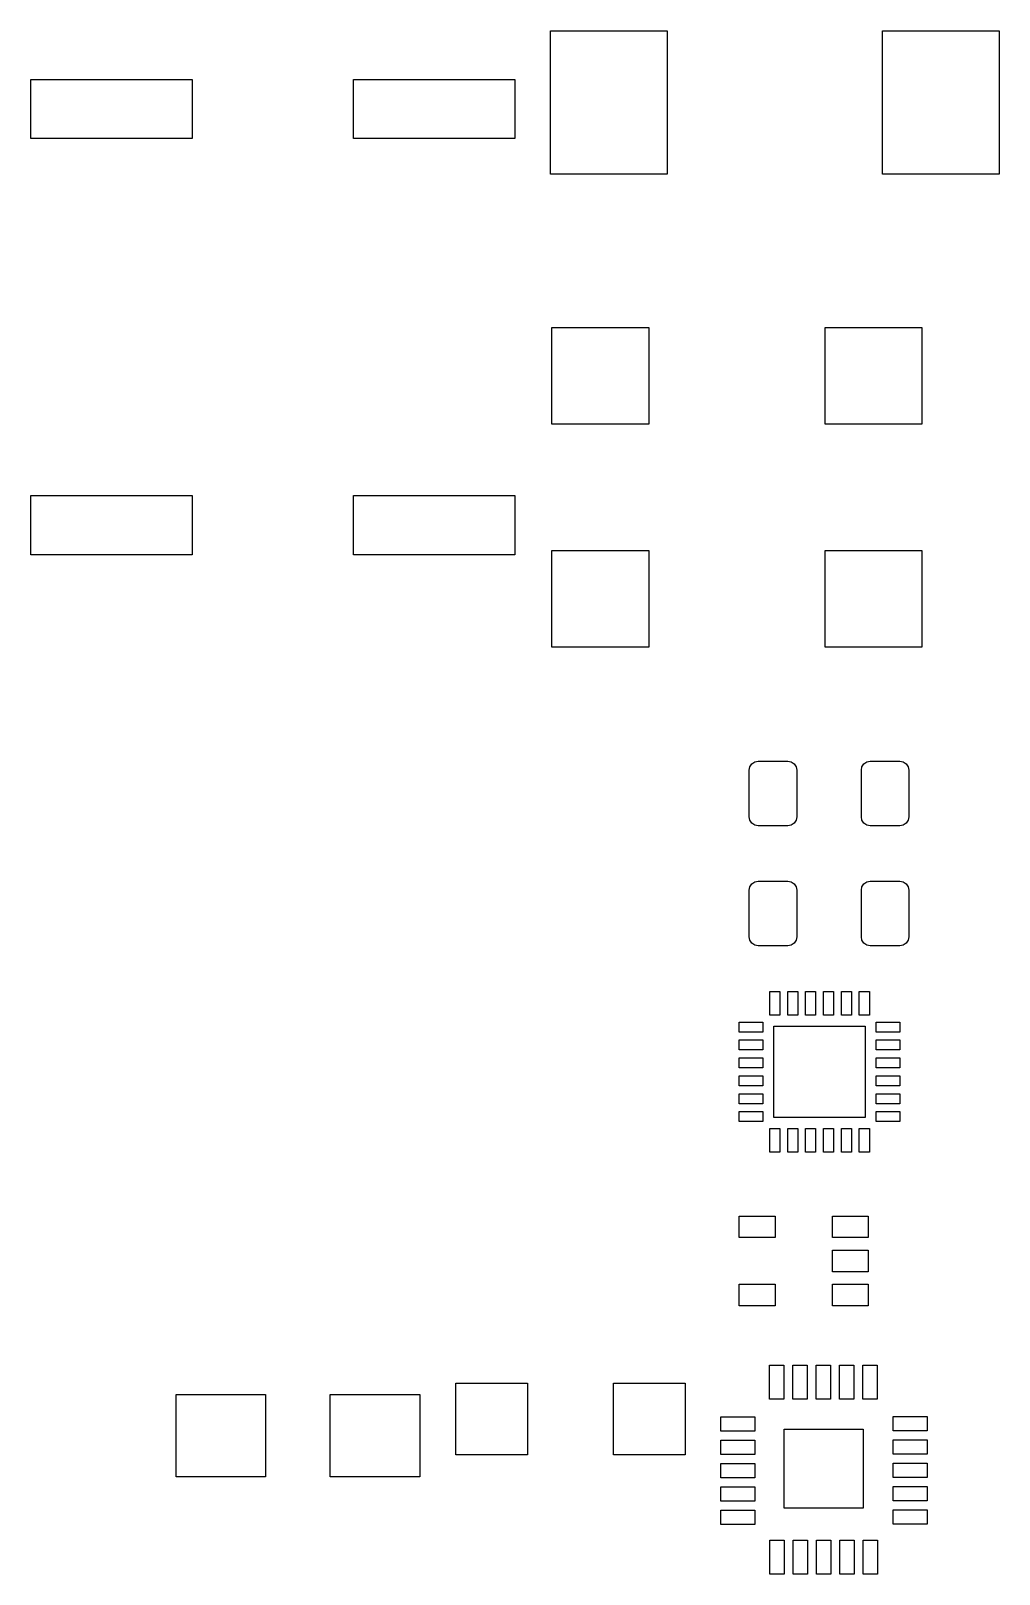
# Model space of a CAD drawing. Header units: inches. Extents: x 8.5 to 12.64, y -5.55 to -2.16.
# Drawn here: x 9.341 to 10.404, y -3.963 to -2.268 of the extents above; entities that cross this region are included whole.
import ezdxf

# ---------------------------------------------------------------- set-up
doc = ezdxf.new("R2010")
doc.units = ezdxf.units.IN
doc.header["$MEASUREMENT"] = 0
doc.layers.add('F.Paste', color=253, linetype='CONTINUOUS', true_color=0xb4a09a)

msp = doc.modelspace()

# ---------------------------------------------------------------- linework, layer by layer
at = {"layer": 'F.Paste', "linetype": 'CONTINUOUS'}
for p, q in [((9.9114, -2.4256), (9.9114, -2.2681)), ((9.9114, -2.2681), (10.0394, -2.2681)), ((10.0394, -2.2681), (10.0394, -2.4256)), ((10.276, -2.4256), (10.276, -2.2681)), ((10.276, -2.2681), (10.4039, -2.2681)), ((10.4039, -2.2681), (10.4039, -2.4256)), ((9.3406, -2.3864), (9.3406, -2.3215)), ((9.3406, -2.3215), (9.5177, -2.3215)), ((9.5177, -2.3215), (9.5177, -2.3864)), ((9.6949, -2.3864), (9.6949, -2.3215)), ((9.6949, -2.3215), (9.872, -2.3215)), ((9.872, -2.3215), (9.872, -2.3864)), ((9.5177, -2.3864), (9.3406, -2.3864)), ((9.872, -2.3864), (9.6949, -2.3864)), ((10.0394, -2.4256), (9.9114, -2.4256)), ((10.4039, -2.4256), (10.276, -2.4256)), ((9.9128, -2.7), (9.9128, -2.5937)), ((9.9128, -2.5937), (10.0191, -2.5937)), ((10.0191, -2.5937), (10.0191, -2.7)), ((10.2128, -2.7), (10.2128, -2.5937)), ((10.2128, -2.5937), (10.3191, -2.5937)), ((10.3191, -2.5937), (10.3191, -2.7)), ((10.0191, -2.7), (9.9128, -2.7)), ((10.3191, -2.7), (10.2128, -2.7)), ((9.3406, -2.8435), (9.3406, -2.7785)), ((9.3406, -2.7785), (9.5177, -2.7785)), ((9.5177, -2.7785), (9.5177, -2.8435)), ((9.6949, -2.8435), (9.6949, -2.7785)), ((9.6949, -2.7785), (9.872, -2.7785)), ((9.872, -2.7785), (9.872, -2.8435)), ((9.5177, -2.8435), (9.3406, -2.8435)), ((9.872, -2.8435), (9.6949, -2.8435)), ((9.9128, -2.9449), (9.9128, -2.8386)), ((9.9128, -2.8386), (10.0191, -2.8386)), ((10.0191, -2.8386), (10.0191, -2.9449)), ((10.2128, -2.9449), (10.2128, -2.8386)), ((10.2128, -2.8386), (10.3191, -2.8386)), ((10.3191, -2.8386), (10.3191, -2.9449)), ((10.0191, -2.9449), (9.9128, -2.9449)), ((10.3191, -2.9449), (10.2128, -2.9449)), ((10.1295, -3.0799), (10.1303, -3.0762)), ((10.1295, -3.1311), (10.1295, -3.0799)), ((10.1303, -3.0762), (10.1324, -3.073)), ((10.1324, -3.073), (10.1356, -3.0708)), ((10.1356, -3.0708), (10.1394, -3.0701)), ((10.1394, -3.0701), (10.1719, -3.0701)), ((10.1719, -3.0701), (10.1756, -3.0708)), ((10.1756, -3.0708), (10.1788, -3.073)), ((10.1788, -3.073), (10.1809, -3.0762)), ((10.1809, -3.0762), (10.1817, -3.0799)), ((10.1817, -3.0799), (10.1817, -3.1311)), ((10.2526, -3.0799), (10.2533, -3.0762)), ((10.2526, -3.1311), (10.2526, -3.0799)), ((10.2533, -3.0762), (10.2554, -3.073)), ((10.2554, -3.073), (10.2586, -3.0708)), ((10.2586, -3.0708), (10.2624, -3.0701)), ((10.2624, -3.0701), (10.2949, -3.0701)), ((10.2949, -3.0701), (10.2986, -3.0708)), ((10.2986, -3.0708), (10.3018, -3.073)), ((10.3018, -3.073), (10.304, -3.0762)), ((10.304, -3.0762), (10.3047, -3.0799)), ((10.3047, -3.0799), (10.3047, -3.1311)), ((10.1303, -3.1349), (10.1295, -3.1311)), ((10.1324, -3.1381), (10.1303, -3.1349)), ((10.1809, -3.1349), (10.1788, -3.1381)), ((10.1817, -3.1311), (10.1809, -3.1349)), ((10.2533, -3.1349), (10.2526, -3.1311)), ((10.2554, -3.1381), (10.2533, -3.1349)), ((10.304, -3.1349), (10.3018, -3.1381)), ((10.3047, -3.1311), (10.304, -3.1349)), ((10.1356, -3.1402), (10.1324, -3.1381)), ((10.1394, -3.1409), (10.1356, -3.1402)), ((10.1719, -3.1409), (10.1394, -3.1409)), ((10.1756, -3.1402), (10.1719, -3.1409)), ((10.1788, -3.1381), (10.1756, -3.1402)), ((10.2586, -3.1402), (10.2554, -3.1381)), ((10.2624, -3.1409), (10.2586, -3.1402)), ((10.2949, -3.1409), (10.2624, -3.1409)), ((10.2986, -3.1402), (10.2949, -3.1409)), ((10.3018, -3.1381), (10.2986, -3.1402)), ((10.1324, -3.2049), (10.1356, -3.2027)), ((10.1356, -3.2027), (10.1394, -3.202)), ((10.1394, -3.202), (10.1719, -3.202)), ((10.1719, -3.202), (10.1756, -3.2027)), ((10.1756, -3.2027), (10.1788, -3.2049)), ((10.2554, -3.2049), (10.2586, -3.2027)), ((10.2586, -3.2027), (10.2624, -3.202)), ((10.2624, -3.202), (10.2949, -3.202)), ((10.2949, -3.202), (10.2986, -3.2027)), ((10.2986, -3.2027), (10.3018, -3.2049)), ((10.1295, -3.2118), (10.1303, -3.208)), ((10.1295, -3.263), (10.1295, -3.2118)), ((10.1303, -3.208), (10.1324, -3.2049)), ((10.1788, -3.2049), (10.1809, -3.208)), ((10.1809, -3.208), (10.1817, -3.2118)), ((10.1817, -3.2118), (10.1817, -3.263)), ((10.2526, -3.2118), (10.2533, -3.208)), ((10.2526, -3.263), (10.2526, -3.2118)), ((10.2533, -3.208), (10.2554, -3.2049)), ((10.3018, -3.2049), (10.304, -3.208)), ((10.304, -3.208), (10.3047, -3.2118)), ((10.3047, -3.2118), (10.3047, -3.263)), ((10.1303, -3.2668), (10.1295, -3.263)), ((10.1324, -3.27), (10.1303, -3.2668)), ((10.1356, -3.2721), (10.1324, -3.27)), ((10.1788, -3.27), (10.1756, -3.2721)), ((10.1809, -3.2668), (10.1788, -3.27)), ((10.1817, -3.263), (10.1809, -3.2668)), ((10.2533, -3.2668), (10.2526, -3.263)), ((10.2554, -3.27), (10.2533, -3.2668)), ((10.2586, -3.2721), (10.2554, -3.27)), ((10.3018, -3.27), (10.2986, -3.2721)), ((10.304, -3.2668), (10.3018, -3.27)), ((10.3047, -3.263), (10.304, -3.2668)), ((10.1394, -3.2728), (10.1356, -3.2721)), ((10.1719, -3.2728), (10.1394, -3.2728)), ((10.1756, -3.2721), (10.1719, -3.2728)), ((10.2624, -3.2728), (10.2586, -3.2721)), ((10.2949, -3.2728), (10.2624, -3.2728)), ((10.2986, -3.2721), (10.2949, -3.2728)), ((10.152, -3.349), (10.152, -3.323)), ((10.152, -3.323), (10.163, -3.323)), ((10.163, -3.323), (10.163, -3.349)), ((10.1717, -3.349), (10.1717, -3.323)), ((10.1717, -3.323), (10.1827, -3.323)), ((10.1827, -3.323), (10.1827, -3.349)), ((10.1913, -3.349), (10.1913, -3.323)), ((10.1913, -3.323), (10.2024, -3.323)), ((10.2024, -3.323), (10.2024, -3.349)), ((10.211, -3.349), (10.211, -3.323)), ((10.211, -3.323), (10.222, -3.323)), ((10.222, -3.323), (10.222, -3.349)), ((10.2307, -3.349), (10.2307, -3.323)), ((10.2307, -3.323), (10.2417, -3.323)), ((10.2417, -3.323), (10.2417, -3.349)), ((10.2504, -3.349), (10.2504, -3.323)), ((10.2504, -3.323), (10.2614, -3.323)), ((10.2614, -3.323), (10.2614, -3.349)), ((10.163, -3.349), (10.152, -3.349)), ((10.1827, -3.349), (10.1717, -3.349)), ((10.2024, -3.349), (10.1913, -3.349)), ((10.222, -3.349), (10.211, -3.349)), ((10.2417, -3.349), (10.2307, -3.349)), ((10.2614, -3.349), (10.2504, -3.349)), ((10.1185, -3.3675), (10.1185, -3.3565)), ((10.1185, -3.3565), (10.1445, -3.3565)), ((10.1445, -3.3675), (10.1185, -3.3675)), ((10.1445, -3.3565), (10.1445, -3.3675)), ((10.1565, -3.4614), (10.1565, -3.361)), ((10.1565, -3.361), (10.2569, -3.361)), ((10.2569, -3.361), (10.2569, -3.4614)), ((10.2689, -3.3675), (10.2689, -3.3565)), ((10.2689, -3.3565), (10.2949, -3.3565)), ((10.2949, -3.3675), (10.2689, -3.3675)), ((10.2949, -3.3565), (10.2949, -3.3675)), ((10.1185, -3.3872), (10.1185, -3.3762)), ((10.1185, -3.3762), (10.1445, -3.3762)), ((10.1445, -3.3872), (10.1185, -3.3872)), ((10.1445, -3.3762), (10.1445, -3.3872)), ((10.2689, -3.3872), (10.2689, -3.3762)), ((10.2689, -3.3762), (10.2949, -3.3762)), ((10.2949, -3.3872), (10.2689, -3.3872)), ((10.2949, -3.3762), (10.2949, -3.3872)), ((10.1185, -3.4069), (10.1185, -3.3959)), ((10.1185, -3.3959), (10.1445, -3.3959)), ((10.1445, -3.3959), (10.1445, -3.4069)), ((10.2689, -3.4069), (10.2689, -3.3959)), ((10.2689, -3.3959), (10.2949, -3.3959)), ((10.2949, -3.3959), (10.2949, -3.4069)), ((10.1445, -3.4069), (10.1185, -3.4069)), ((10.1185, -3.4266), (10.1185, -3.4156)), ((10.1185, -3.4156), (10.1445, -3.4156)), ((10.1445, -3.4156), (10.1445, -3.4266)), ((10.2949, -3.4069), (10.2689, -3.4069)), ((10.2689, -3.4266), (10.2689, -3.4156)), ((10.2689, -3.4156), (10.2949, -3.4156)), ((10.2949, -3.4156), (10.2949, -3.4266)), ((10.1445, -3.4266), (10.1185, -3.4266)), ((10.1185, -3.4463), (10.1185, -3.4352)), ((10.1185, -3.4352), (10.1445, -3.4352)), ((10.1445, -3.4352), (10.1445, -3.4463)), ((10.2949, -3.4266), (10.2689, -3.4266)), ((10.2689, -3.4463), (10.2689, -3.4352)), ((10.2689, -3.4352), (10.2949, -3.4352)), ((10.2949, -3.4352), (10.2949, -3.4463)), ((10.1445, -3.4463), (10.1185, -3.4463)), ((10.1185, -3.4659), (10.1185, -3.4549)), ((10.1185, -3.4549), (10.1445, -3.4549)), ((10.1445, -3.4549), (10.1445, -3.4659)), ((10.2949, -3.4463), (10.2689, -3.4463)), ((10.2689, -3.4659), (10.2689, -3.4549)), ((10.2689, -3.4549), (10.2949, -3.4549)), ((10.2949, -3.4549), (10.2949, -3.4659)), ((10.1445, -3.4659), (10.1185, -3.4659)), ((10.152, -3.4994), (10.152, -3.4734)), ((10.152, -3.4734), (10.163, -3.4734)), ((10.2569, -3.4614), (10.1565, -3.4614)), ((10.163, -3.4734), (10.163, -3.4994)), ((10.1717, -3.4994), (10.1717, -3.4734)), ((10.1717, -3.4734), (10.1827, -3.4734)), ((10.1827, -3.4734), (10.1827, -3.4994)), ((10.1913, -3.4994), (10.1913, -3.4734)), ((10.1913, -3.4734), (10.2024, -3.4734)), ((10.2024, -3.4734), (10.2024, -3.4994)), ((10.211, -3.4994), (10.211, -3.4734)), ((10.211, -3.4734), (10.222, -3.4734)), ((10.222, -3.4734), (10.222, -3.4994)), ((10.2307, -3.4994), (10.2307, -3.4734)), ((10.2307, -3.4734), (10.2417, -3.4734)), ((10.2417, -3.4734), (10.2417, -3.4994)), ((10.2504, -3.4994), (10.2504, -3.4734)), ((10.2504, -3.4734), (10.2614, -3.4734)), ((10.2614, -3.4734), (10.2614, -3.4994)), ((10.2949, -3.4659), (10.2689, -3.4659)), ((10.163, -3.4994), (10.152, -3.4994)), ((10.1827, -3.4994), (10.1717, -3.4994)), ((10.2024, -3.4994), (10.1913, -3.4994)), ((10.222, -3.4994), (10.211, -3.4994)), ((10.2417, -3.4994), (10.2307, -3.4994)), ((10.2614, -3.4994), (10.2504, -3.4994)), ((10.1185, -3.5933), (10.1185, -3.5697)), ((10.1185, -3.5697), (10.1579, -3.5697)), ((10.1579, -3.5697), (10.1579, -3.5933)), ((10.2209, -3.5933), (10.2209, -3.5697)), ((10.2209, -3.5697), (10.2602, -3.5697)), ((10.2602, -3.5697), (10.2602, -3.5933)), ((10.1579, -3.5933), (10.1185, -3.5933)), ((10.2602, -3.5933), (10.2209, -3.5933)), ((10.2209, -3.6307), (10.2209, -3.6071)), ((10.2209, -3.6071), (10.2602, -3.6071)), ((10.2602, -3.6071), (10.2602, -3.6307)), ((10.2602, -3.6307), (10.2209, -3.6307)), ((10.1185, -3.6681), (10.1185, -3.6445)), ((10.1185, -3.6445), (10.1579, -3.6445)), ((10.1579, -3.6445), (10.1579, -3.6681)), ((10.2209, -3.6681), (10.2209, -3.6445)), ((10.2209, -3.6445), (10.2602, -3.6445)), ((10.2602, -3.6445), (10.2602, -3.6681)), ((10.1579, -3.6681), (10.1185, -3.6681)), ((10.2602, -3.6681), (10.2209, -3.6681)), ((10.1518, -3.7707), (10.1518, -3.7333)), ((10.1518, -3.7333), (10.1675, -3.7333)), ((10.1675, -3.7333), (10.1675, -3.7707)), ((10.1774, -3.7707), (10.1774, -3.7333)), ((10.1774, -3.7333), (10.1931, -3.7333)), ((10.1931, -3.7333), (10.1931, -3.7707)), ((10.203, -3.7707), (10.203, -3.7333)), ((10.203, -3.7333), (10.2187, -3.7333)), ((10.2187, -3.7333), (10.2187, -3.7707)), ((10.2285, -3.7707), (10.2285, -3.7333)), ((10.2285, -3.7333), (10.2443, -3.7333)), ((10.2443, -3.7333), (10.2443, -3.7707)), ((10.2541, -3.7707), (10.2541, -3.7333)), ((10.2541, -3.7333), (10.2699, -3.7333)), ((10.2699, -3.7333), (10.2699, -3.7707)), ((9.8071, -3.8319), (9.8071, -3.7531)), ((9.8071, -3.7531), (9.8858, -3.7531)), ((9.8858, -3.7531), (9.8858, -3.8319)), ((9.9803, -3.8319), (9.9803, -3.7531)), ((9.9803, -3.7531), (10.0591, -3.7531)), ((10.0591, -3.7531), (10.0591, -3.8319)), ((9.5, -3.8559), (9.5, -3.7654)), ((9.5, -3.7654), (9.5984, -3.7654)), ((9.5984, -3.7654), (9.5984, -3.8559)), ((9.6693, -3.8559), (9.6693, -3.7654)), ((9.6693, -3.7654), (9.7677, -3.7654)), ((9.7677, -3.7654), (9.7677, -3.8559)), ((10.1675, -3.7707), (10.1518, -3.7707)), ((10.1931, -3.7707), (10.1774, -3.7707)), ((10.2187, -3.7707), (10.203, -3.7707)), ((10.2443, -3.7707), (10.2285, -3.7707)), ((10.2699, -3.7707), (10.2541, -3.7707)), ((10.0984, -3.8059), (10.0984, -3.7902)), ((10.0984, -3.7902), (10.1358, -3.7902)), ((10.1358, -3.7902), (10.1358, -3.8059)), ((10.2874, -3.8055), (10.2874, -3.7898)), ((10.2874, -3.7898), (10.3248, -3.7898)), ((10.3248, -3.7898), (10.3248, -3.8055)), ((10.1358, -3.8059), (10.0984, -3.8059)), ((10.1679, -3.8902), (10.1679, -3.8035)), ((10.1679, -3.8035), (10.2545, -3.8035)), ((10.2545, -3.8035), (10.2545, -3.8902)), ((10.3248, -3.8055), (10.2874, -3.8055)), ((10.0984, -3.8315), (10.0984, -3.8157)), ((10.0984, -3.8157), (10.1358, -3.8157)), ((10.1358, -3.8157), (10.1358, -3.8315)), ((10.2874, -3.8311), (10.2874, -3.8154)), ((10.2874, -3.8154), (10.3248, -3.8154)), ((10.3248, -3.8154), (10.3248, -3.8311)), ((9.8858, -3.8319), (9.8071, -3.8319)), ((10.0591, -3.8319), (9.9803, -3.8319)), ((10.1358, -3.8315), (10.0984, -3.8315)), ((10.0984, -3.8571), (10.0984, -3.8413)), ((10.0984, -3.8413), (10.1358, -3.8413)), ((10.1358, -3.8413), (10.1358, -3.8571)), ((10.3248, -3.8311), (10.2874, -3.8311)), ((10.2874, -3.8567), (10.2874, -3.8409)), ((10.2874, -3.8409), (10.3248, -3.8409)), ((10.3248, -3.8409), (10.3248, -3.8567)), ((9.5984, -3.8559), (9.5, -3.8559)), ((9.7677, -3.8559), (9.6693, -3.8559)), ((10.1358, -3.8571), (10.0984, -3.8571)), ((10.3248, -3.8567), (10.2874, -3.8567)), ((10.0984, -3.8827), (10.0984, -3.8669)), ((10.0984, -3.8669), (10.1358, -3.8669)), ((10.1358, -3.8669), (10.1358, -3.8827)), ((10.2874, -3.8823), (10.2874, -3.8665)), ((10.2874, -3.8665), (10.3248, -3.8665)), ((10.3248, -3.8665), (10.3248, -3.8823)), ((10.1358, -3.8827), (10.0984, -3.8827)), ((10.0984, -3.9083), (10.0984, -3.8925)), ((10.0984, -3.8925), (10.1358, -3.8925)), ((10.1358, -3.8925), (10.1358, -3.9083)), ((10.2545, -3.8902), (10.1679, -3.8902)), ((10.3248, -3.8823), (10.2874, -3.8823)), ((10.2874, -3.9079), (10.2874, -3.8921)), ((10.2874, -3.8921), (10.3248, -3.8921)), ((10.3248, -3.8921), (10.3248, -3.9079)), ((10.1358, -3.9083), (10.0984, -3.9083)), ((10.3248, -3.9079), (10.2874, -3.9079)), ((10.1522, -3.9628), (10.1522, -3.9254)), ((10.1522, -3.9254), (10.1679, -3.9254)), ((10.1679, -3.9254), (10.1679, -3.9628)), ((10.1778, -3.9628), (10.1778, -3.9254)), ((10.1778, -3.9254), (10.1935, -3.9254)), ((10.1935, -3.9254), (10.1935, -3.9628)), ((10.2033, -3.9628), (10.2033, -3.9254)), ((10.2033, -3.9254), (10.2191, -3.9254)), ((10.2191, -3.9254), (10.2191, -3.9628)), ((10.2289, -3.9628), (10.2289, -3.9254)), ((10.2289, -3.9254), (10.2447, -3.9254)), ((10.2447, -3.9254), (10.2447, -3.9628)), ((10.2545, -3.9628), (10.2545, -3.9254)), ((10.2545, -3.9254), (10.2703, -3.9254)), ((10.2703, -3.9254), (10.2703, -3.9628)), ((10.1679, -3.9628), (10.1522, -3.9628)), ((10.1935, -3.9628), (10.1778, -3.9628)), ((10.2191, -3.9628), (10.2033, -3.9628)), ((10.2447, -3.9628), (10.2289, -3.9628)), ((10.2703, -3.9628), (10.2545, -3.9628))]:
    msp.add_line(p, q, dxfattribs=at)

doc.saveas('drawing.dxf')
